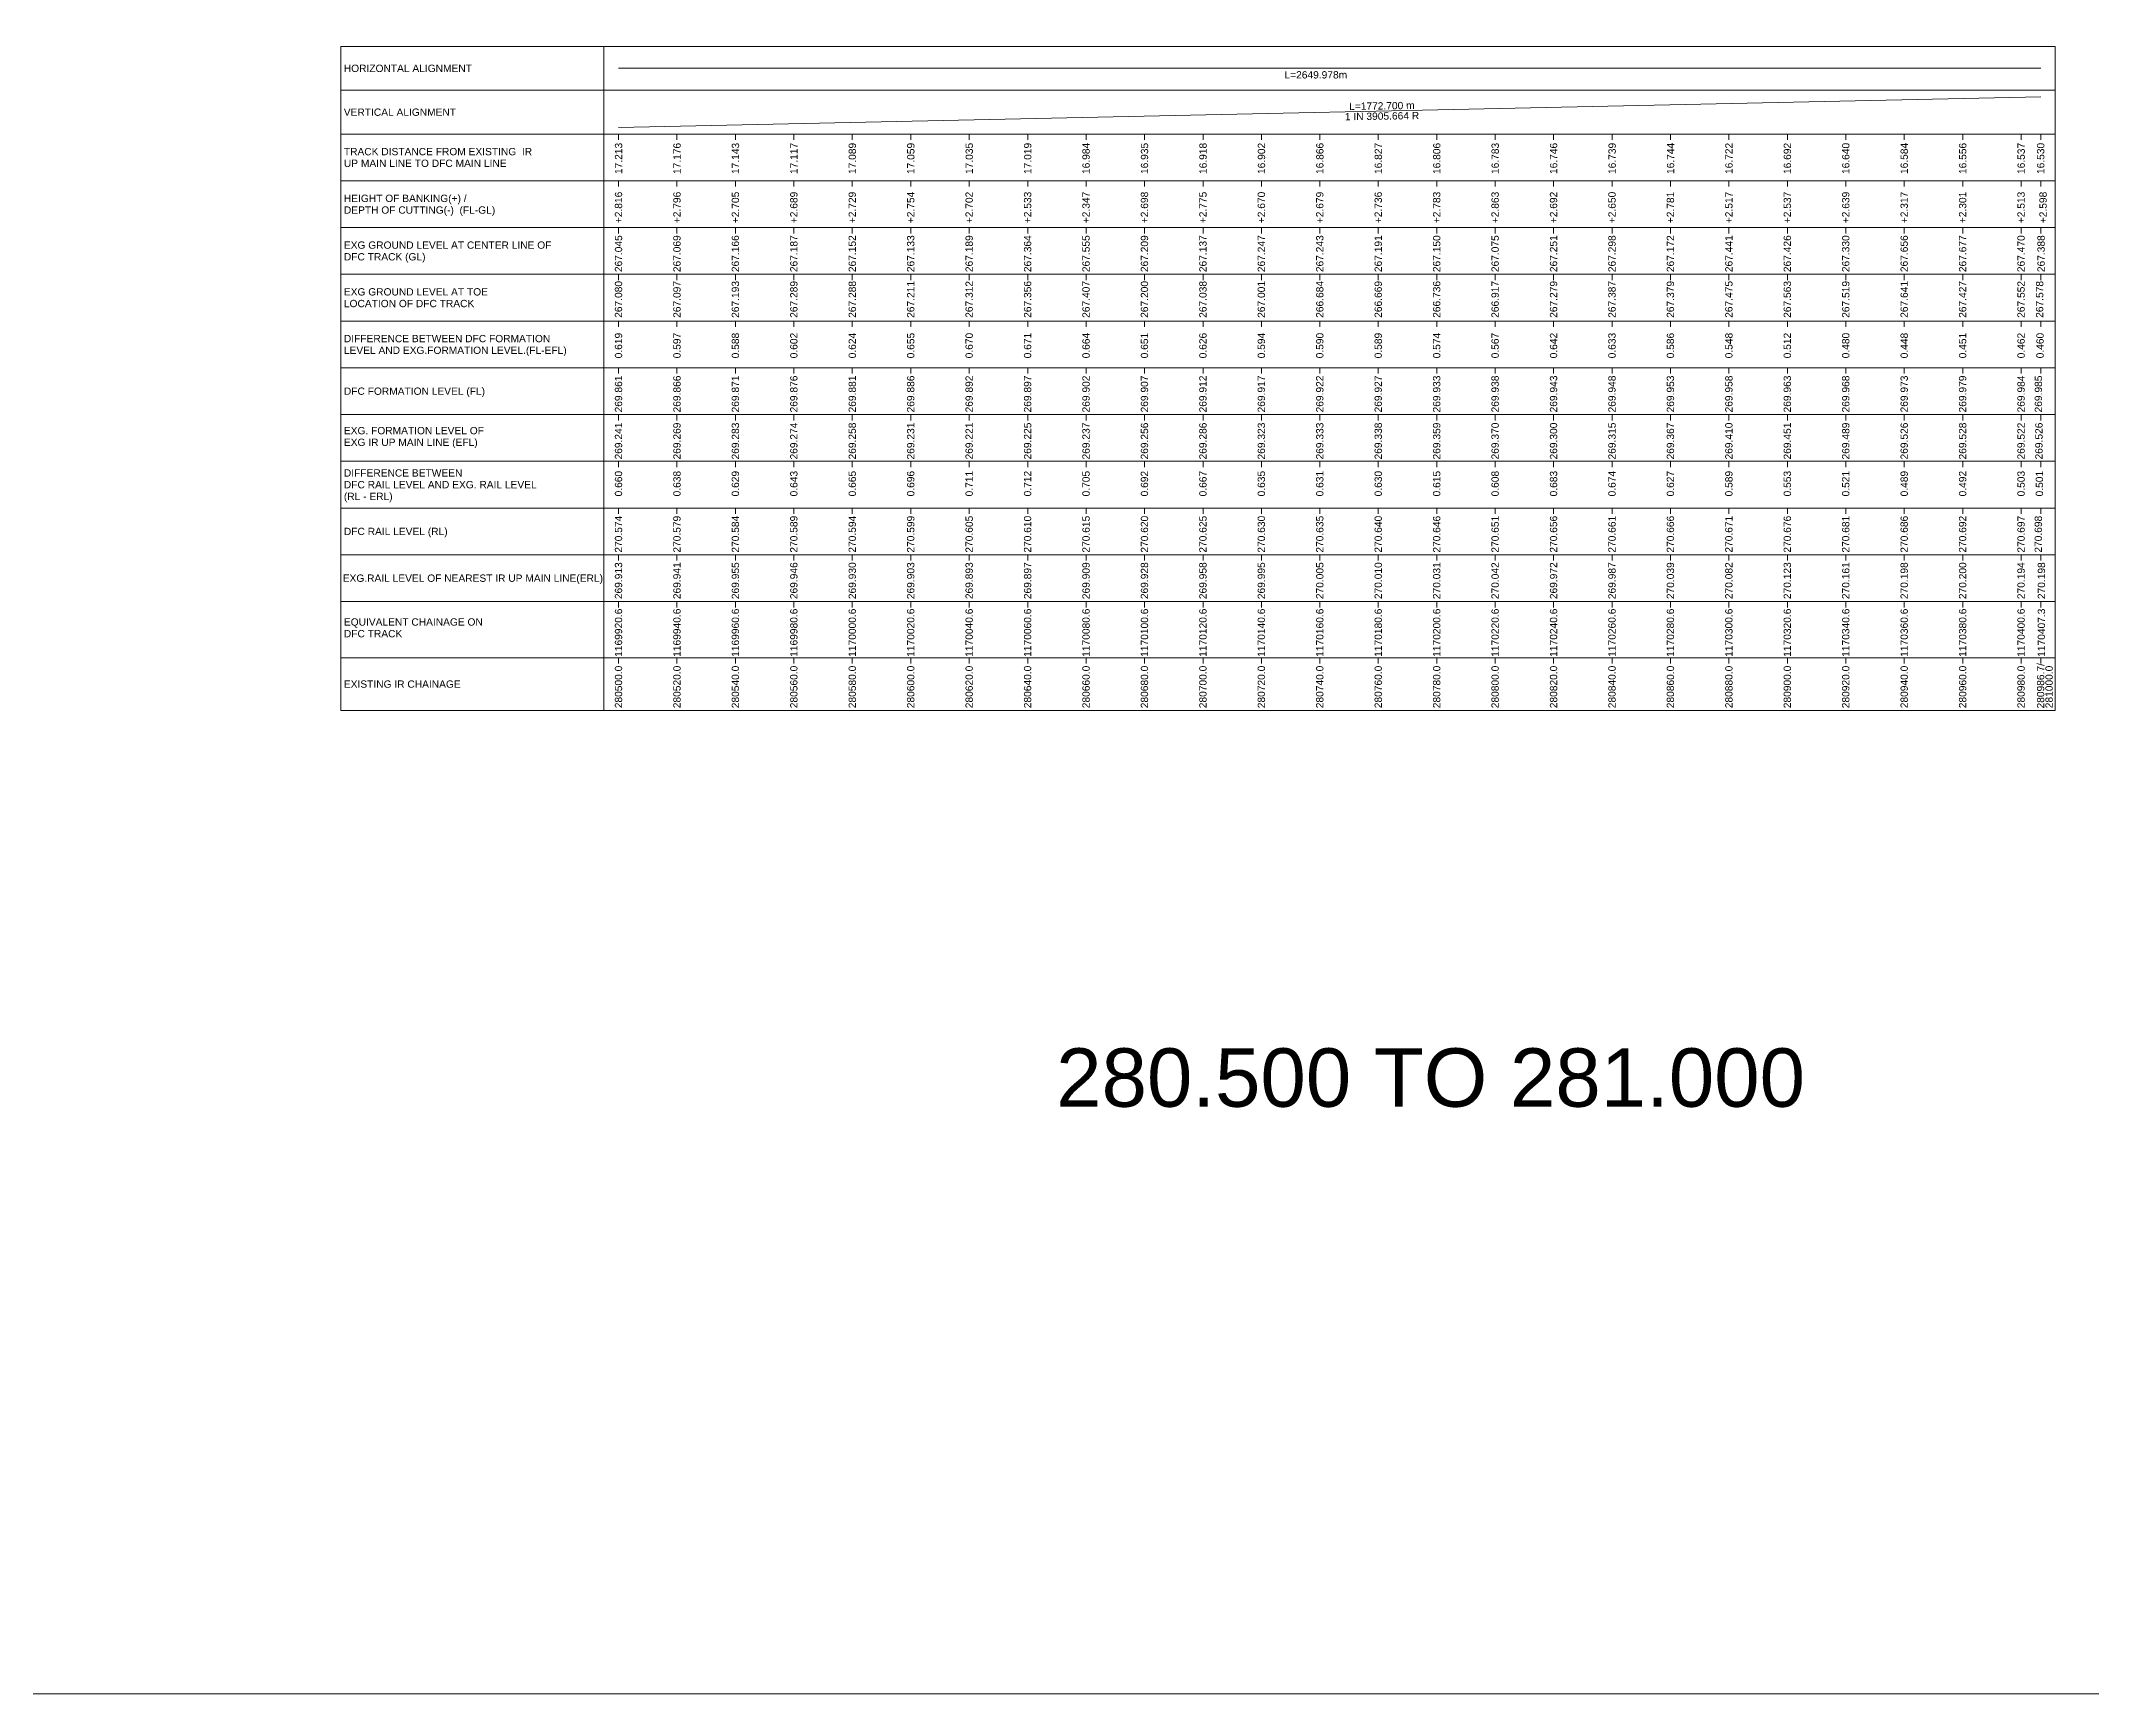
# Model space of a CAD drawing. Header units: feet. Extents: x -298 to 9968, y -12569 to -11656.
# Drawn here: x 4802 to 5504, y -12569 to -12003 of the extents above; entities that cross this region are included whole.
import ezdxf
from ezdxf.enums import TextEntityAlignment as Align

# ---------------------------------------------------------------- set-up
doc = ezdxf.new("R2010")
doc.units = ezdxf.units.FT
doc.header["$MEASUREMENT"] = 0
doc.layers.get('0').update_dxf_attribs({"lineweight": 0})
for name, color, linetype, lineweight in [('LS CUT FILL', 10, 'Continuous', 0), ('LS DIFF. EXG.RL & PRO. RL', 10, 'Continuous', 0), ('LS DIFF. PFL & EFL', 10, 'Continuous', 0), ('LS EXG GL', 7, 'Continuous', 0), ('LS EXG GL AT PRO TOE', 7, 'Continuous', 0), ('LS EXG IR CH', 7, 'Continuous', 0), ('LS EXG RL', 7, 'Continuous', 0), ('LS EXG. FL', 7, 'Continuous', 0), ('LS EXG. GL', 7, 'Continuous', 0), ('LS EXG. GL AT PRO. TOE', 7, 'Continuous', 0), ('LS EXG. IR CH', 7, 'Continuous', 0), ('LS EXG. RL', 7, 'Continuous', 0), ('LS FRAME', 7, 'Continuous', 0), ('LS PFL-EFL', 10, 'Continuous', 0), ('LS PRL-ERL', 10, 'Continuous', 0), ('LS PRO DFCC CHAINAGE', 10, 'Continuous', 0), ('LS PRO RAIL LEVEL', 10, 'Continuous', 0), ('LS PRO. CUT & FILL', 10, 'Continuous', 0), ('LS PRO. DFCC CH', 10, 'Continuous', 0), ('LS PRO. FL', 10, 'Continuous', 0), ('LS PRO. RL', 10, 'Continuous', 0), ('LS TICKS', 7, 'Continuous', 0), ('LS TRACK CENTER', 10, 'Continuous', 0), ("LS TRACK CENTER's", 10, 'Continuous', 0)]:
    doc.layers.add(name, color=color, linetype=linetype, lineweight=lineweight)
for name, color, linetype in [('LS HORIZONTAL ALIGNMENT', 10, 'Continuous'), ('LS VERTICAL ALIGNMENT', 10, 'Continuous'), ('ref text', 3, 'Continuous')]:
    doc.layers.add(name, color=color, linetype=linetype)
doc.styles.get("Standard").update_dxf_attribs({"font": 'arial.ttf'})
doc.styles.add('Style-Arial', font='arial.ttf')

msp = doc.modelspace()

# ---------------------------------------------------------------- linework, layer by layer
msp.add_lwpolyline([(4905, -12005), (4995, -12005)])
at = {"layer": 'LS FRAME'}
for points in [[(4995, -12232.26), (4905, -12232.26), (4905, -12005)], [(4995, -12020), (4905, -12020)], [(4995, -12035), (4905, -12035)], [(4995, -12051), (4905, -12051)], [(4905, -12051), (4995, -12051)], [(4995, -12067), (4905, -12067)], [(4905, -12067), (4995, -12067)], [(4995, -12083), (4905, -12083)], [(4905, -12083), (4995, -12083)], [(4995, -12099), (4905, -12099)], [(4995, -12115), (4905, -12115)], [(4905, -12115), (4995, -12115)], [(4995, -12131), (4905, -12131)], [(4905, -12131), (4995, -12131)], [(4995, -12147), (4905, -12147)], [(4905, -12147), (4995, -12147)], [(4995, -12163), (4905, -12163)], [(4905, -12163), (4995, -12163)], [(4995, -12179), (4905, -12179)], [(4995, -12195), (4905, -12195)], [(4995, -12214.26), (4905, -12214.26)]]:
    msp.add_lwpolyline(points, dxfattribs=at)
at = {"layer": 'LS FRAME', "color": 7, "linetype": 'Continuous', "lineweight": 0, "flags": 128}
for points in [[(4995, -12020), (5491.69, -12020), (5491.69, -12005), (4995, -12005), (4995, -12020)], [(4995, -12035), (5491.69, -12035), (5491.69, -12020), (4995, -12020), (4995, -12035)], [(4995, -12051), (5491.69, -12051), (5491.69, -12035), (4995, -12035), (4995, -12051)], [(4995, -12067), (5491.69, -12067), (5491.69, -12051), (4995, -12051), (4995, -12067)], [(4995, -12083), (5491.69, -12083), (5491.69, -12067), (4995, -12067), (4995, -12083)], [(4995, -12099), (5491.69, -12099), (5491.69, -12083), (4995, -12083), (4995, -12099)], [(4995, -12115), (5491.69, -12115), (5491.69, -12099), (4995, -12099), (4995, -12115)], [(4995, -12131), (5491.69, -12131), (5491.69, -12115), (4995, -12115), (4995, -12131)], [(4995, -12147), (5491.69, -12147), (5491.69, -12131), (4995, -12131), (4995, -12147)], [(4995, -12163), (5491.69, -12163), (5491.69, -12147), (4995, -12147), (4995, -12163)], [(4995, -12179), (5491.69, -12179), (5491.69, -12163), (4995, -12163), (4995, -12179)], [(4995, -12195), (5491.69, -12195), (5491.69, -12179), (4995, -12179), (4995, -12195)], [(4995, -12214.26), (5491.69, -12214.26), (5491.69, -12195), (4995, -12195), (4995, -12213)], [(4995, -12232.26), (5491.69, -12232.26), (5491.69, -12214.26), (4995, -12214.26), (4995, -12232.26)]]:
    msp.add_lwpolyline(points, close=True, dxfattribs=at)
at = {"layer": 'LS FRAME', "color": 7, "linetype": 'Continuous', "lineweight": 0}
msp.add_3dface([(4995, -12099), (4915, -12099), (4915, -12099)], dxfattribs=at)
at = {"layer": 'LS HORIZONTAL ALIGNMENT', "color": 1, "lineweight": 0, "flags": 128}
msp.add_lwpolyline([(5000, -12012.5), (5486.69, -12012.5)], dxfattribs=at)
at = {"layer": 'LS TICKS', "color": 7, "linetype": 'Continuous', "lineweight": 0, "flags": 128}
for points in [[(5000, -12037), (5000, -12035)], [(5020, -12037), (5020, -12035)], [(5040.01, -12037), (5040.01, -12035)], [(5060.01, -12037), (5060.01, -12035)], [(5080, -12037), (5080, -12035)], [(5100.01, -12037), (5100.01, -12035)], [(5120.01, -12037), (5120.01, -12035)], [(5140.01, -12037), (5140.01, -12035)], [(5159.99, -12037), (5159.99, -12035)], [(5179.99, -12037), (5179.99, -12035)], [(5200.02, -12037), (5200.02, -12035)], [(5220.02, -12037), (5220.02, -12035)], [(5240, -12037), (5240, -12035)], [(5260.01, -12037), (5260.01, -12035)], [(5280.01, -12037), (5280.01, -12035)], [(5300, -12037), (5300, -12035)], [(5320, -12037), (5320, -12035)], [(5340.03, -12037), (5340.03, -12035)], [(5360.03, -12037), (5360.03, -12035)], [(5380.01, -12037), (5380.01, -12035)], [(5400.01, -12037), (5400.01, -12035)], [(5419.99, -12037), (5419.99, -12035)], [(5439.99, -12037), (5439.99, -12035)], [(5460.01, -12037), (5460.01, -12035)], [(5480.01, -12037), (5480.01, -12035)], [(5486.69, -12037), (5486.69, -12035)], [(5000, -12053), (5000, -12051)], [(5020, -12053), (5020, -12051)], [(5040.01, -12053), (5040.01, -12051)], [(5060.01, -12053), (5060.01, -12051)], [(5080, -12053), (5080, -12051)], [(5100.01, -12053), (5100.01, -12051)], [(5120.01, -12053), (5120.01, -12051)], [(5140.01, -12053), (5140.01, -12051)], [(5159.99, -12053), (5159.99, -12051)], [(5179.99, -12053), (5179.99, -12051)], [(5200.02, -12053), (5200.02, -12051)], [(5220.02, -12053), (5220.02, -12051)], [(5240, -12053), (5240, -12051)], [(5260.01, -12053), (5260.01, -12051)], [(5280.01, -12053), (5280.01, -12051)], [(5300, -12053), (5300, -12051)], [(5320, -12053), (5320, -12051)], [(5340.03, -12053), (5340.03, -12051)], [(5360.03, -12053), (5360.03, -12051)], [(5380.01, -12053), (5380.01, -12051)], [(5400.01, -12053), (5400.01, -12051)], [(5419.99, -12053), (5419.99, -12051)], [(5439.99, -12053), (5439.99, -12051)], [(5460.01, -12053), (5460.01, -12051)], [(5480.01, -12053), (5480.01, -12051)], [(5486.69, -12053), (5486.69, -12051)], [(5000, -12069), (5000, -12067)], [(5020, -12069), (5020, -12067)], [(5040.01, -12069), (5040.01, -12067)], [(5060.01, -12069), (5060.01, -12067)], [(5080, -12069), (5080, -12067)], [(5100.01, -12069), (5100.01, -12067)], [(5120.01, -12069), (5120.01, -12067)], [(5140.01, -12069), (5140.01, -12067)], [(5159.99, -12069), (5159.99, -12067)], [(5179.99, -12069), (5179.99, -12067)], [(5200.02, -12069), (5200.02, -12067)], [(5220.02, -12069), (5220.02, -12067)], [(5240, -12069), (5240, -12067)], [(5260.01, -12069), (5260.01, -12067)], [(5280.01, -12069), (5280.01, -12067)], [(5300, -12069), (5300, -12067)], [(5320, -12069), (5320, -12067)], [(5340.03, -12069), (5340.03, -12067)], [(5360.03, -12069), (5360.03, -12067)], [(5380.01, -12069), (5380.01, -12067)], [(5400.01, -12069), (5400.01, -12067)], [(5419.99, -12069), (5419.99, -12067)], [(5439.99, -12069), (5439.99, -12067)], [(5460.01, -12069), (5460.01, -12067)], [(5480.01, -12069), (5480.01, -12067)], [(5486.69, -12069), (5486.69, -12067)], [(5000, -12085), (5000, -12083)], [(5020, -12085), (5020, -12083)], [(5040.01, -12085), (5040.01, -12083)], [(5060.01, -12085), (5060.01, -12083)], [(5080, -12085), (5080, -12083)], [(5100.01, -12085), (5100.01, -12083)], [(5120.01, -12085), (5120.01, -12083)], [(5140.01, -12085), (5140.01, -12083)], [(5159.99, -12085), (5159.99, -12083)], [(5179.99, -12085), (5179.99, -12083)], [(5200.02, -12085), (5200.02, -12083)], [(5220.02, -12085), (5220.02, -12083)], [(5240, -12085), (5240, -12083)], [(5260.01, -12085), (5260.01, -12083)], [(5280.01, -12085), (5280.01, -12083)], [(5300, -12085), (5300, -12083)], [(5320, -12085), (5320, -12083)], [(5340.03, -12085), (5340.03, -12083)], [(5360.03, -12085), (5360.03, -12083)], [(5380.01, -12085), (5380.01, -12083)], [(5400.01, -12085), (5400.01, -12083)], [(5419.99, -12085), (5419.99, -12083)], [(5439.99, -12085), (5439.99, -12083)], [(5460.01, -12085), (5460.01, -12083)], [(5480.01, -12085), (5480.01, -12083)], [(5486.69, -12085), (5486.69, -12083)], [(5000, -12101), (5000, -12099)], [(5020, -12101), (5020, -12099)], [(5040.01, -12101), (5040.01, -12099)], [(5060.01, -12101), (5060.01, -12099)], [(5080, -12101), (5080, -12099)], [(5100.01, -12101), (5100.01, -12099)], [(5120.01, -12101), (5120.01, -12099)], [(5140.01, -12101), (5140.01, -12099)], [(5159.99, -12101), (5159.99, -12099)], [(5179.99, -12101), (5179.99, -12099)], [(5200.02, -12101), (5200.02, -12099)], [(5220.02, -12101), (5220.02, -12099)], [(5240, -12101), (5240, -12099)], [(5260.01, -12101), (5260.01, -12099)], [(5280.01, -12101), (5280.01, -12099)], [(5300, -12101), (5300, -12099)], [(5320, -12101), (5320, -12099)], [(5340.03, -12101), (5340.03, -12099)], [(5360.03, -12101), (5360.03, -12099)], [(5380.01, -12101), (5380.01, -12099)], [(5400.01, -12101), (5400.01, -12099)], [(5419.99, -12101), (5419.99, -12099)], [(5439.99, -12101), (5439.99, -12099)], [(5460.01, -12101), (5460.01, -12099)], [(5480.01, -12101), (5480.01, -12099)], [(5486.69, -12101), (5486.69, -12099)], [(5000, -12117), (5000, -12115)], [(5020, -12117), (5020, -12115)], [(5040.01, -12117), (5040.01, -12115)], [(5060.01, -12117), (5060.01, -12115)], [(5080, -12117), (5080, -12115)], [(5100.01, -12117), (5100.01, -12115)], [(5120.01, -12117), (5120.01, -12115)], [(5140.01, -12117), (5140.01, -12115)], [(5159.99, -12117), (5159.99, -12115)], [(5179.99, -12117), (5179.99, -12115)], [(5200.02, -12117), (5200.02, -12115)], [(5220.02, -12117), (5220.02, -12115)], [(5240, -12117), (5240, -12115)], [(5260.01, -12117), (5260.01, -12115)], [(5280.01, -12117), (5280.01, -12115)], [(5300, -12117), (5300, -12115)], [(5320, -12117), (5320, -12115)], [(5340.03, -12117), (5340.03, -12115)], [(5360.03, -12117), (5360.03, -12115)], [(5380.01, -12117), (5380.01, -12115)], [(5400.01, -12117), (5400.01, -12115)], [(5419.99, -12117), (5419.99, -12115)], [(5439.99, -12117), (5439.99, -12115)], [(5460.01, -12117), (5460.01, -12115)], [(5480.01, -12117), (5480.01, -12115)], [(5486.69, -12117), (5486.69, -12115)], [(5000, -12133), (5000, -12131)], [(5020, -12133), (5020, -12131)], [(5040.01, -12133), (5040.01, -12131)], [(5060.01, -12133), (5060.01, -12131)], [(5080, -12133), (5080, -12131)], [(5100.01, -12133), (5100.01, -12131)], [(5120.01, -12133), (5120.01, -12131)], [(5140.01, -12133), (5140.01, -12131)], [(5159.99, -12133), (5159.99, -12131)], [(5179.99, -12133), (5179.99, -12131)], [(5200.02, -12133), (5200.02, -12131)], [(5220.02, -12133), (5220.02, -12131)], [(5240, -12133), (5240, -12131)], [(5260.01, -12133), (5260.01, -12131)], [(5280.01, -12133), (5280.01, -12131)], [(5300, -12133), (5300, -12131)], [(5320, -12133), (5320, -12131)], [(5340.03, -12133), (5340.03, -12131)], [(5360.03, -12133), (5360.03, -12131)], [(5380.01, -12133), (5380.01, -12131)], [(5400.01, -12133), (5400.01, -12131)], [(5419.99, -12133), (5419.99, -12131)], [(5439.99, -12133), (5439.99, -12131)], [(5460.01, -12133), (5460.01, -12131)], [(5480.01, -12133), (5480.01, -12131)], [(5486.69, -12133), (5486.69, -12131)], [(5000, -12149), (5000, -12147)], [(5020, -12149), (5020, -12147)], [(5040.01, -12149), (5040.01, -12147)], [(5060.01, -12149), (5060.01, -12147)], [(5080, -12149), (5080, -12147)], [(5100.01, -12149), (5100.01, -12147)], [(5120.01, -12149), (5120.01, -12147)], [(5140.01, -12149), (5140.01, -12147)], [(5159.99, -12149), (5159.99, -12147)], [(5179.99, -12149), (5179.99, -12147)], [(5200.02, -12149), (5200.02, -12147)], [(5220.02, -12149), (5220.02, -12147)], [(5240, -12149), (5240, -12147)], [(5260.01, -12149), (5260.01, -12147)], [(5280.01, -12149), (5280.01, -12147)], [(5300, -12149), (5300, -12147)], [(5320, -12149), (5320, -12147)], [(5340.03, -12149), (5340.03, -12147)], [(5360.03, -12149), (5360.03, -12147)], [(5380.01, -12149), (5380.01, -12147)], [(5400.01, -12149), (5400.01, -12147)], [(5419.99, -12149), (5419.99, -12147)], [(5439.99, -12149), (5439.99, -12147)], [(5460.01, -12149), (5460.01, -12147)], [(5480.01, -12149), (5480.01, -12147)], [(5486.69, -12149), (5486.69, -12147)], [(5000, -12165), (5000, -12163)], [(5020, -12165), (5020, -12163)], [(5040.01, -12165), (5040.01, -12163)], [(5060.01, -12165), (5060.01, -12163)], [(5080, -12165), (5080, -12163)], [(5100.01, -12165), (5100.01, -12163)], [(5120.01, -12165), (5120.01, -12163)], [(5140.01, -12165), (5140.01, -12163)], [(5159.99, -12165), (5159.99, -12163)], [(5179.99, -12165), (5179.99, -12163)], [(5200.02, -12165), (5200.02, -12163)], [(5220.02, -12165), (5220.02, -12163)], [(5240, -12165), (5240, -12163)], [(5260.01, -12165), (5260.01, -12163)], [(5280.01, -12165), (5280.01, -12163)], [(5300, -12165), (5300, -12163)], [(5320, -12165), (5320, -12163)], [(5340.03, -12165), (5340.03, -12163)], [(5360.03, -12165), (5360.03, -12163)], [(5380.01, -12165), (5380.01, -12163)], [(5400.01, -12165), (5400.01, -12163)], [(5419.99, -12165), (5419.99, -12163)], [(5439.99, -12165), (5439.99, -12163)], [(5460.01, -12165), (5460.01, -12163)], [(5480.01, -12165), (5480.01, -12163)], [(5486.69, -12165), (5486.69, -12163)], [(5000, -12181), (5000, -12179)], [(5020, -12181), (5020, -12179)], [(5040.01, -12181), (5040.01, -12179)], [(5060.01, -12181), (5060.01, -12179)], [(5080, -12181), (5080, -12179)], [(5100.01, -12181), (5100.01, -12179)], [(5120.01, -12181), (5120.01, -12179)], [(5140.01, -12181), (5140.01, -12179)], [(5159.99, -12181), (5159.99, -12179)], [(5179.99, -12181), (5179.99, -12179)], [(5200.02, -12181), (5200.02, -12179)], [(5220.02, -12181), (5220.02, -12179)], [(5240, -12181), (5240, -12179)], [(5260.01, -12181), (5260.01, -12179)], [(5280.01, -12181), (5280.01, -12179)], [(5300, -12181), (5300, -12179)], [(5320, -12181), (5320, -12179)], [(5340.03, -12181), (5340.03, -12179)], [(5360.03, -12181), (5360.03, -12179)], [(5380.01, -12181), (5380.01, -12179)], [(5400.01, -12181), (5400.01, -12179)], [(5419.99, -12181), (5419.99, -12179)], [(5439.99, -12181), (5439.99, -12179)], [(5460.01, -12181), (5460.01, -12179)], [(5480.01, -12181), (5480.01, -12179)], [(5486.69, -12181), (5486.69, -12179)], [(5000, -12197), (5000, -12195)], [(5020, -12197), (5020, -12195)], [(5040.01, -12197), (5040.01, -12195)], [(5060.01, -12197), (5060.01, -12195)], [(5080, -12197), (5080, -12195)], [(5100.01, -12197), (5100.01, -12195)], [(5120.01, -12197), (5120.01, -12195)], [(5140.01, -12197), (5140.01, -12195)], [(5159.99, -12197), (5159.99, -12195)], [(5179.99, -12197), (5179.99, -12195)], [(5200.02, -12197), (5200.02, -12195)], [(5220.02, -12197), (5220.02, -12195)], [(5240, -12197), (5240, -12195)], [(5260.01, -12197), (5260.01, -12195)], [(5280.01, -12197), (5280.01, -12195)], [(5300, -12197), (5300, -12195)], [(5320, -12197), (5320, -12195)], [(5340.03, -12197), (5340.03, -12195)], [(5360.03, -12197), (5360.03, -12195)], [(5380.01, -12197), (5380.01, -12195)], [(5400.01, -12197), (5400.01, -12195)], [(5419.99, -12197), (5419.99, -12195)], [(5439.99, -12197), (5439.99, -12195)], [(5460.01, -12197), (5460.01, -12195)], [(5480.01, -12197), (5480.01, -12195)], [(5486.69, -12197), (5486.69, -12195)], [(5000, -12216.26), (5000, -12214.26)], [(5020, -12216.26), (5020, -12214.26)], [(5040.01, -12216.26), (5040.01, -12214.26)], [(5060.01, -12216.26), (5060.01, -12214.26)], [(5080, -12216.26), (5080, -12214.26)], [(5100.01, -12216.26), (5100.01, -12214.26)], [(5120.01, -12216.26), (5120.01, -12214.26)], [(5140.01, -12216.26), (5140.01, -12214.26)], [(5159.99, -12216.26), (5159.99, -12214.26)], [(5179.99, -12216.26), (5179.99, -12214.26)], [(5200.02, -12216.26), (5200.02, -12214.26)], [(5220.02, -12216.26), (5220.02, -12214.26)], [(5240, -12216.26), (5240, -12214.26)], [(5260.01, -12216.26), (5260.01, -12214.26)], [(5280.01, -12216.26), (5280.01, -12214.26)], [(5300, -12216.26), (5300, -12214.26)], [(5320, -12216.26), (5320, -12214.26)], [(5340.03, -12216.26), (5340.03, -12214.26)], [(5360.03, -12216.26), (5360.03, -12214.26)], [(5380.01, -12216.26), (5380.01, -12214.26)], [(5400.01, -12216.26), (5400.01, -12214.26)], [(5419.99, -12216.26), (5419.99, -12214.26)], [(5439.99, -12216.26), (5439.99, -12214.26)], [(5460.01, -12216.26), (5460.01, -12214.26)], [(5480.01, -12216.26), (5480.01, -12214.26)], [(5486.69, -12216.26), (5486.69, -12214.26)]]:
    msp.add_lwpolyline(points, dxfattribs=at)
at = {"layer": 'LS VERTICAL ALIGNMENT', "color": 1, "linetype": 'Continuous', "lineweight": 0, "flags": 128}
msp.add_lwpolyline([(5000, -12032.75), (5486.69, -12022.25)], dxfattribs=at)

# ---------------------------------------------------------------- texts
at = {"color": 1, "style": 'Style-Arial'}
for s, p in [('269.861', (5001.23, -12130.28)), ('269.866', (5021.23, -12130.28)), ('269.871', (5041.23, -12130.28)), ('269.876', (5061.23, -12130.28)), ('269.881', (5081.23, -12130.28)), ('269.886', (5101.23, -12130.28)), ('269.892', (5121.23, -12130.28)), ('269.897', (5141.23, -12130.28)), ('269.902', (5161.23, -12130.28)), ('269.907', (5181.23, -12130.28)), ('269.912', (5201.23, -12130.28)), ('269.917', (5221.23, -12130.28)), ('269.922', (5241.23, -12130.28)), ('269.927', (5261.23, -12130.28)), ('269.933', (5281.23, -12130.28)), ('269.938', (5301.23, -12130.28)), ('269.943', (5321.23, -12130.28)), ('269.948', (5341.23, -12130.28)), ('269.953', (5361.23, -12130.28)), ('269.958', (5381.23, -12130.28)), ('269.963', (5401.23, -12130.28)), ('269.968', (5421.23, -12130.28)), ('269.973', (5441.23, -12130.28)), ('269.979', (5461.23, -12130.28)), ('269.984', (5481.23, -12130.28)), ('269.985', (5487.16, -12130.28))]:
    msp.add_text(s, height=2.5, rotation=90, dxfattribs=at).set_placement(p)
at = {"layer": 'LS CUT FILL'}
for s, p in [('+2.816', (5001.23, -12065.51)), ('+2.796', (5021.23, -12065.51)), ('+2.705', (5041.23, -12065.51)), ('+2.689', (5061.23, -12065.51)), ('+2.729', (5081.23, -12065.51)), ('+2.754', (5101.23, -12065.51)), ('+2.702', (5121.23, -12065.51)), ('+2.533', (5141.23, -12065.51)), ('+2.347', (5161.23, -12065.51)), ('+2.698', (5181.23, -12065.51)), ('+2.775', (5201.23, -12065.51)), ('+2.670', (5221.23, -12065.51)), ('+2.679', (5241.23, -12065.51)), ('+2.736', (5261.23, -12065.51)), ('+2.783', (5281.23, -12065.51)), ('+2.863', (5301.23, -12065.51)), ('+2.692', (5321.23, -12065.51)), ('+2.650', (5341.23, -12065.51)), ('+2.781', (5361.23, -12065.51)), ('+2.517', (5381.23, -12065.51)), ('+2.537', (5401.23, -12065.51)), ('+2.639', (5421.23, -12065.51)), ('+2.317', (5441.23, -12065.51)), ('+2.301', (5461.23, -12065.51)), ('+2.513', (5481.23, -12065.51)), ('+2.598', (5488.76, -12065.51))]:
    msp.add_text(s, height=2.5, rotation=90, dxfattribs=at).set_placement(p)
at = {"layer": 'LS DIFF. EXG.RL & PRO. RL', "color": 10, "style": 'Style-Arial'}
for s, p in [('DIFFERENCE BETWEEN ', (4906, -12151)), ('(RL - ERL)', (4906, -12159)), ('DFC RAIL LEVEL AND EXG. RAIL LEVEL ', (4906, -12155))]:
    msp.add_text(s, height=2.5, rotation=0.00003, dxfattribs=at).set_placement(p, align=Align.MIDDLE_LEFT)
at = {"layer": 'LS DIFF. PFL & EFL', "color": 10, "style": 'Style-Arial'}
for s, p in [('DIFFERENCE BETWEEN DFC FORMATION ', (4906, -12105)), ('LEVEL AND EXG.FORMATION LEVEL.(FL-EFL)', (4906, -12109))]:
    msp.add_text(s, height=2.5, rotation=0.00003, dxfattribs=at).set_placement(p, align=Align.MIDDLE_LEFT)
at = {"layer": 'LS EXG GL', "style": 'Style-Arial'}
for s, p in [('267.045', (5001.23, -12082.26)), ('267.069', (5021.23, -12082.26)), ('267.166', (5041.23, -12082.26)), ('267.187', (5061.23, -12082.26)), ('267.152', (5081.23, -12082.26)), ('267.133', (5101.23, -12082.26)), ('267.189', (5121.23, -12082.26)), ('267.364', (5141.23, -12082.26)), ('267.555', (5161.23, -12082.26)), ('267.209', (5181.23, -12082.26)), ('267.137', (5201.23, -12082.26)), ('267.247', (5221.23, -12082.26)), ('267.243', (5241.23, -12082.26)), ('267.191', (5261.23, -12082.26)), ('267.150', (5281.23, -12082.26)), ('267.075', (5301.23, -12082.26)), ('267.251', (5321.23, -12082.26)), ('267.298', (5341.23, -12082.26)), ('267.172', (5361.23, -12082.26)), ('267.441', (5381.23, -12082.26)), ('267.426', (5401.23, -12082.26)), ('267.330', (5421.23, -12082.26)), ('267.656', (5441.23, -12082.26)), ('267.677', (5461.23, -12082.26)), ('267.470', (5481.23, -12082.26)), ('267.388', (5488.08, -12082.26))]:
    msp.add_text(s, height=2.5, rotation=90, dxfattribs=at).set_placement(p)
at = {"layer": 'LS EXG GL AT PRO TOE', "color": 7, "style": 'Style-Arial'}
for s, p in [('EXG GROUND LEVEL AT TOE', (4906, -12089)), ('LOCATION OF DFC TRACK', (4906, -12093))]:
    msp.add_text(s, height=2.5, rotation=0.00003, dxfattribs=at).set_placement(p, align=Align.MIDDLE_LEFT)
at = {"layer": 'LS EXG IR CH', "lineweight": 0, "style": 'Style-Arial'}
for s, p in [('280500.0', (4999.98, -12216.96)), ('280520.0', (5019.98, -12216.96)), ('280540.0', (5039.98, -12216.96)), ('280560.0', (5059.98, -12216.96)), ('280580.0', (5079.98, -12216.96)), ('280600.0', (5099.98, -12216.96)), ('280620.0', (5119.98, -12216.96)), ('280640.0', (5139.98, -12216.96)), ('280660.0', (5159.98, -12216.96)), ('280680.0', (5179.98, -12216.96)), ('280700.0', (5199.98, -12216.96)), ('280720.0', (5219.98, -12216.96)), ('280740.0', (5239.98, -12216.96)), ('280760.0', (5259.98, -12216.96)), ('280780.0', (5279.98, -12216.96)), ('280800.0', (5299.98, -12216.96)), ('280820.0', (5319.98, -12216.96)), ('280840.0', (5339.98, -12216.96)), ('280860.0', (5359.98, -12216.96)), ('280880.0', (5379.98, -12216.96)), ('280900.0', (5399.98, -12216.96)), ('280920.0', (5419.98, -12216.96)), ('280940.0', (5439.98, -12216.96)), ('280960.0', (5459.98, -12216.96)), ('280980.0', (5479.98, -12216.96)), ('280986.7/', (5486.66, -12216.07)), ('281000.0', (5489.56, -12216.96))]:
    msp.add_text(s, height=2.5, rotation=90, dxfattribs=at).set_placement(p, align=Align.MIDDLE_RIGHT)
at = {"layer": 'LS EXG RL', "style": 'Style-Arial'}
for s, p in [('269.913', (5001.23, -12194.19)), ('269.941', (5021.23, -12194.19)), ('269.955', (5041.23, -12194.19)), ('269.946', (5061.23, -12194.19)), ('269.930', (5081.23, -12194.19)), ('269.903', (5101.23, -12194.19)), ('269.893', (5121.23, -12194.19)), ('269.897', (5141.23, -12194.19)), ('269.909', (5161.23, -12194.19)), ('269.928', (5181.23, -12194.19)), ('269.958', (5201.23, -12194.19)), ('269.995', (5221.23, -12194.19)), ('270.005', (5241.23, -12194.19)), ('270.010', (5261.23, -12194.19)), ('270.031', (5281.23, -12194.19)), ('270.042', (5301.23, -12194.19)), ('269.972', (5321.23, -12194.19)), ('269.987', (5341.23, -12194.19)), ('270.039', (5361.23, -12194.19)), ('270.082', (5381.23, -12194.19)), ('270.123', (5401.23, -12194.19)), ('270.161', (5421.23, -12194.19)), ('270.198', (5441.23, -12194.19)), ('270.200', (5461.23, -12194.19)), ('270.194', (5481.23, -12194.19)), ('270.198', (5488.2, -12194.19))]:
    msp.add_text(s, height=2.5, rotation=90, dxfattribs=at).set_placement(p)
at = {"layer": 'LS EXG. FL', "style": 'Style-Arial'}
for s, p in [('EXG. FORMATION LEVEL OF', (4906, -12136.5)), ('EXG IR UP MAIN LINE (EFL)', (4906, -12140.5))]:
    msp.add_text(s, height=2.5, rotation=0.00003, dxfattribs=at).set_placement(p, align=Align.MIDDLE_LEFT)
for s, p in [('269.241', (5001.23, -12146.38)), ('269.269', (5021.23, -12146.38)), ('269.283', (5041.23, -12146.38)), ('269.274', (5061.23, -12146.38)), ('269.258', (5081.23, -12146.38)), ('269.231', (5101.23, -12146.38)), ('269.221', (5121.23, -12146.38)), ('269.225', (5141.23, -12146.38)), ('269.237', (5161.23, -12146.38)), ('269.256', (5181.23, -12146.38)), ('269.286', (5201.23, -12146.38)), ('269.323', (5221.23, -12146.38)), ('269.333', (5241.23, -12146.38)), ('269.338', (5261.23, -12146.38)), ('269.359', (5281.23, -12146.38)), ('269.370', (5301.23, -12146.38)), ('269.300', (5321.23, -12146.38)), ('269.315', (5341.23, -12146.38)), ('269.367', (5361.23, -12146.38)), ('269.410', (5381.23, -12146.38)), ('269.451', (5401.23, -12146.38)), ('269.489', (5421.23, -12146.38)), ('269.526', (5441.23, -12146.38)), ('269.528', (5461.23, -12146.38)), ('269.522', (5481.23, -12146.38)), ('269.526', (5487.34, -12146.38))]:
    msp.add_text(s, height=2.5, rotation=90, dxfattribs=at).set_placement(p)
at = {"layer": 'LS EXG. GL', "color": 7, "style": 'Style-Arial'}
for s, p in [('EXG GROUND LEVEL AT CENTER LINE OF ', (4906, -12073)), ('DFC TRACK (GL)', (4906, -12077))]:
    msp.add_text(s, height=2.5, rotation=0.00003, dxfattribs=at).set_placement(p, align=Align.MIDDLE_LEFT)
at = {"layer": 'LS EXG. GL AT PRO. TOE', "style": 'Style-Arial'}
for s, p in [('267.080', (5001.23, -12097.9)), ('267.097', (5021.23, -12097.9)), ('267.193', (5041.23, -12097.9)), ('267.289', (5061.23, -12097.9)), ('267.288', (5081.23, -12097.9)), ('267.211', (5101.23, -12097.9)), ('267.312', (5121.23, -12097.9)), ('267.356', (5141.23, -12097.9)), ('267.407', (5161.23, -12097.9)), ('267.200', (5181.23, -12097.9)), ('267.038', (5201.23, -12097.9)), ('267.001', (5221.23, -12097.9)), ('266.684', (5241.23, -12097.9)), ('266.669', (5261.23, -12097.9)), ('266.736', (5281.23, -12097.9)), ('266.917', (5301.23, -12097.9)), ('267.279', (5321.23, -12097.9)), ('267.387', (5341.23, -12097.9)), ('267.379', (5361.23, -12097.9)), ('267.475', (5381.23, -12097.9)), ('267.563', (5401.23, -12097.9)), ('267.519', (5421.23, -12097.9)), ('267.641', (5441.23, -12097.9)), ('267.427', (5461.23, -12097.9)), ('267.552', (5481.23, -12097.9)), ('267.578', (5487.58, -12097.9))]:
    msp.add_text(s, height=2.5, rotation=90, dxfattribs=at).set_placement(p)
at = {"layer": 'LS EXG. IR CH', "style": 'Style-Arial'}
msp.add_text('EXISTING IR CHAINAGE', height=2.5, rotation=0.00003, dxfattribs=at).set_placement((4906, -12223.26), align=Align.MIDDLE_LEFT)
at = {"layer": 'LS EXG. RL', "style": 'Style-Arial'}
msp.add_text('EXG.RAIL LEVEL OF NEAREST IR UP MAIN LINE(ERL)', height=2.5, rotation=0.00003, dxfattribs=at).set_placement((4905.61, -12187), align=Align.MIDDLE_LEFT)
at = {"layer": 'LS HORIZONTAL ALIGNMENT', "style": 'Style-Arial'}
msp.add_text('HORIZONTAL ALIGNMENT', height=2.5, rotation=0.00003, dxfattribs=at).set_placement((4905.97, -12012.5), align=Align.MIDDLE_LEFT)
at = {"layer": 'LS HORIZONTAL ALIGNMENT', "color": 1, "lineweight": 0, "insert": (5238.63, -12014.74), "char_height": 2.5, "attachment_point": 5, "line_spacing_factor": 0.6, "style": 'Style-Arial'}
msp.add_mtext('L=2649.978m', dxfattribs=at)
at = {"layer": 'LS PFL-EFL', "style": 'Style-Arial'}
for s, p in [('0.619', (5001.23, -12111.76)), ('0.597', (5021.23, -12111.76)), ('0.588', (5041.23, -12111.76)), ('0.602', (5061.23, -12111.76)), ('0.624', (5081.23, -12111.76)), ('0.655', (5101.23, -12111.76)), ('0.670', (5121.23, -12111.76)), ('0.671', (5141.23, -12111.76)), ('0.664', (5161.23, -12111.76)), ('0.651', (5181.23, -12111.76)), ('0.626', (5201.23, -12111.76)), ('0.594', (5221.23, -12111.76)), ('0.590', (5241.23, -12111.76)), ('0.589', (5261.23, -12111.76)), ('0.574', (5281.23, -12111.76)), ('0.567', (5301.23, -12111.76)), ('0.642', (5321.23, -12111.76)), ('0.633', (5341.23, -12111.76)), ('0.586', (5361.23, -12111.76)), ('0.548', (5381.23, -12111.76)), ('0.512', (5401.23, -12111.76)), ('0.480', (5421.23, -12111.76)), ('0.448', (5441.23, -12111.76)), ('0.451', (5461.23, -12111.76)), ('0.462', (5481.23, -12111.76)), ('0.460', (5487.72, -12111.76))]:
    msp.add_text(s, height=2.5, rotation=90, dxfattribs=at).set_placement(p)
at = {"layer": 'LS PRL-ERL', "style": 'Style-Arial'}
for s, p in [('0.660', (5001.23, -12159.02)), ('0.638', (5021.23, -12159.02)), ('0.629', (5041.23, -12159.02)), ('0.643', (5061.23, -12159.02)), ('0.665', (5081.23, -12159.02)), ('0.696', (5101.23, -12159.02)), ('0.711', (5121.23, -12159.02)), ('0.712', (5141.23, -12159.02)), ('0.705', (5161.23, -12159.02)), ('0.692', (5181.23, -12159.02)), ('0.667', (5201.23, -12159.02)), ('0.635', (5221.23, -12159.02)), ('0.631', (5241.23, -12159.02)), ('0.630', (5261.23, -12159.02)), ('0.615', (5281.23, -12159.02)), ('0.608', (5301.23, -12159.02)), ('0.683', (5321.23, -12159.02)), ('0.674', (5341.23, -12159.02)), ('0.627', (5361.23, -12159.02)), ('0.589', (5381.23, -12159.02)), ('0.553', (5401.23, -12159.02)), ('0.521', (5421.23, -12159.02)), ('0.489', (5441.23, -12159.02)), ('0.492', (5461.23, -12159.02)), ('0.503', (5481.23, -12159.02)), ('0.501', (5487.5, -12159.02))]:
    msp.add_text(s, height=2.5, rotation=90, dxfattribs=at).set_placement(p)
at = {"layer": 'LS PRO DFCC CHAINAGE', "style": 'Style-Arial'}
for s, p in [('1169920.6', (5001.23, -12213.93)), ('1169940.6', (5021.23, -12213.93)), ('1169960.6', (5041.23, -12213.93)), ('1169980.6', (5061.23, -12213.93)), ('1170000.6', (5081.23, -12213.93)), ('1170020.6', (5101.23, -12213.93)), ('1170040.6', (5121.23, -12213.93)), ('1170060.6', (5141.23, -12213.93)), ('1170080.6', (5161.23, -12213.93)), ('1170100.6', (5181.23, -12213.93)), ('1170120.6', (5201.23, -12213.93)), ('1170140.6', (5221.23, -12213.93)), ('1170160.6', (5241.23, -12213.93)), ('1170180.6', (5261.23, -12213.93)), ('1170200.6', (5281.23, -12213.93)), ('1170220.6', (5301.23, -12213.93)), ('1170240.6', (5321.23, -12213.93)), ('1170260.6', (5341.23, -12213.93)), ('1170280.6', (5361.23, -12213.93)), ('1170300.6', (5381.23, -12213.93)), ('1170320.6', (5401.23, -12213.93)), ('1170340.6', (5421.23, -12213.93)), ('1170360.6', (5441.23, -12213.93)), ('1170380.6', (5461.23, -12213.93)), ('1170400.6', (5481.23, -12213.93)), ('1170407.3', (5488.19, -12213.93))]:
    msp.add_text(s, height=2.5, rotation=90, dxfattribs=at).set_placement(p)
at = {"layer": 'LS PRO RAIL LEVEL', "style": 'Style-Arial'}
for s, p in [('270.574', (5001.23, -12178.27)), ('270.579', (5021.23, -12178.27)), ('270.584', (5041.23, -12178.27)), ('270.589', (5061.23, -12178.27)), ('270.594', (5081.23, -12178.27)), ('270.599', (5101.23, -12178.27)), ('270.605', (5121.23, -12178.27)), ('270.610', (5141.23, -12178.27)), ('270.615', (5161.23, -12178.27)), ('270.620', (5181.23, -12178.27)), ('270.625', (5201.23, -12178.27)), ('270.630', (5221.23, -12178.27)), ('270.635', (5241.23, -12178.27)), ('270.640', (5261.23, -12178.27)), ('270.646', (5281.23, -12178.27)), ('270.651', (5301.23, -12178.27)), ('270.656', (5321.23, -12178.27)), ('270.661', (5341.23, -12178.27)), ('270.666', (5361.23, -12178.27)), ('270.671', (5381.23, -12178.27)), ('270.676', (5401.23, -12178.27)), ('270.681', (5421.23, -12178.27)), ('270.686', (5441.23, -12178.27)), ('270.692', (5461.23, -12178.27)), ('270.697', (5481.23, -12178.27)), ('270.698', (5487.12, -12178.27))]:
    msp.add_text(s, height=2.5, rotation=90, dxfattribs=at).set_placement(p)
at = {"layer": 'LS PRO. CUT & FILL', "color": 10, "style": 'Style-Arial'}
for s, p in [('HEIGHT OF BANKING(+) /', (4906, -12057)), ('DEPTH OF CUTTING(-)  (FL-GL)', (4906, -12061))]:
    msp.add_text(s, height=2.5, rotation=0.00003, dxfattribs=at).set_placement(p, align=Align.MIDDLE_LEFT)
at = {"layer": 'LS PRO. DFCC CH', "color": 10, "style": 'Style-Arial'}
for s, p in [('EQUIVALENT CHAINAGE ON ', (4906, -12202)), ('DFC TRACK', (4906, -12206))]:
    msp.add_text(s, height=2.5, rotation=0.00003, dxfattribs=at).set_placement(p, align=Align.MIDDLE_LEFT)
at = {"layer": 'LS PRO. FL', "color": 10, "style": 'Style-Arial'}
msp.add_text('DFC FORMATION LEVEL (FL) ', height=2.5, rotation=0.00003, dxfattribs=at).set_placement((4906, -12123), align=Align.MIDDLE_LEFT)
at = {"layer": 'LS PRO. RL', "color": 10, "style": 'Style-Arial'}
msp.add_text('DFC RAIL LEVEL (RL)', height=2.5, rotation=0.00003, dxfattribs=at).set_placement((4906, -12171), align=Align.MIDDLE_LEFT)
at = {"layer": 'LS TRACK CENTER'}
for s, p in [('17.213', (5000, -12038)), ('17.176', (5020, -12038)), ('17.143', (5040.01, -12038)), ('17.117', (5060.01, -12038)), ('17.089', (5080, -12038)), ('17.059', (5100.01, -12038)), ('17.035', (5120.01, -12038)), ('17.019', (5140.01, -12038)), ('16.984', (5159.99, -12038)), ('16.935', (5179.99, -12038)), ('16.918', (5200.02, -12038)), ('16.902', (5220.02, -12038)), ('16.866', (5240, -12038)), ('16.827', (5260.01, -12038)), ('16.806', (5280.01, -12038)), ('16.783', (5300, -12038)), ('16.746', (5320, -12038)), ('16.739', (5340.03, -12038)), ('16.744', (5360.03, -12038)), ('16.722', (5380.01, -12038)), ('16.692', (5400.01, -12038)), ('16.640', (5419.99, -12038)), ('16.584', (5439.99, -12038)), ('16.556', (5460.01, -12038)), ('16.537', (5480.01, -12038)), ('16.530', (5486.69, -12038))]:
    msp.add_text(s, height=2.5, rotation=90, dxfattribs=at).set_placement(p, align=Align.MIDDLE_RIGHT)
at = {"layer": "LS TRACK CENTER's", "color": 10, "style": 'Style-Arial'}
for s, p in [('TRACK DISTANCE FROM EXISTING  IR ', (4906, -12041)), ('UP MAIN LINE TO DFC MAIN LINE', (4906, -12045))]:
    msp.add_text(s, height=2.5, rotation=0.00003, dxfattribs=at).set_placement(p, align=Align.MIDDLE_LEFT)
at = {"layer": 'LS VERTICAL ALIGNMENT', "style": 'Style-Arial'}
msp.add_text('VERTICAL ALIGNMENT', height=2.5, rotation=0.00003, dxfattribs=at).set_placement((4905.97, -12027.5), align=Align.MIDDLE_LEFT)
at = {"layer": 'LS VERTICAL ALIGNMENT', "color": 1, "lineweight": 0, "insert": (5261.25, -12027.11), "char_height": 2.5, "attachment_point": 5, "rotation": 0.91865, "line_spacing_factor": 0.84, "style": 'Style-Arial'}
msp.add_mtext('L=1772.700 m\\P1 IN 3905.664 R', dxfattribs=at)
at = {"layer": 'ref text', "color": 3, "insert": (5149.76, -12368.22), "char_height": 20, "width": 256.3165, "attachment_point": 7, "bg_fill": 3, "box_fill_scale": 1.5, "bg_fill_color": 256, "bg_fill_transparency": 0}
msp.add_mtext('280.500 TO 281.000', dxfattribs=at)

# ---------------------------------------------------------------- next in the draw order: linework, layer by layer
msp.add_lwpolyline([(-297.68, -11655.51), (9968.22, -11655.51), (9968.22, -12568.93), (-297.68, -12568.93)], close=True)

doc.saveas('drawing.dxf')
